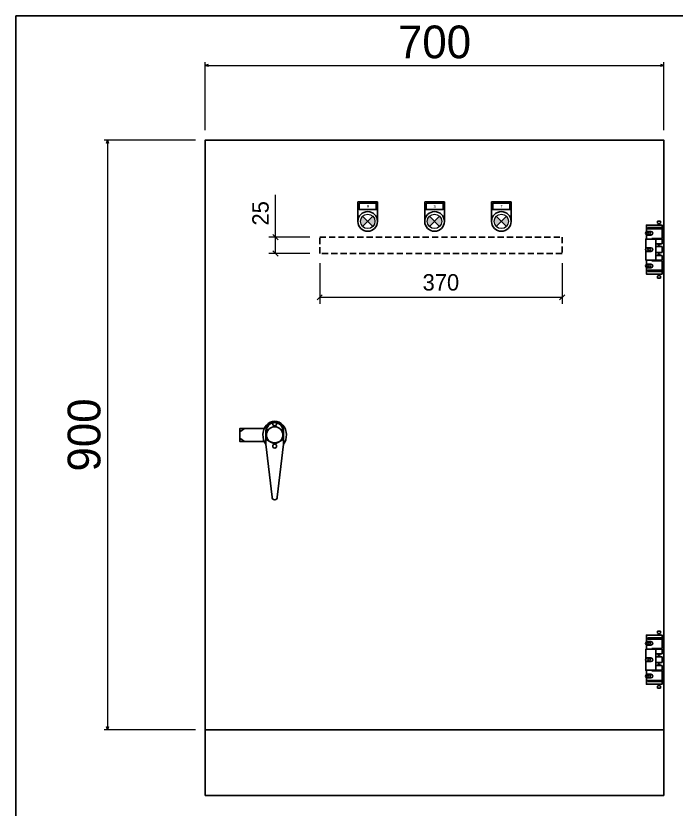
# Model space of a CAD drawing. Header units: millimetres. Extents: x 0 to 3136, y 0 to 2218.
# Drawn here: x 0 to 1008, y 1007 to 2218 of the extents above; entities that cross this region are included whole.
import ezdxf
from ezdxf.enums import TextEntityAlignment as Align

# ---------------------------------------------------------------- set-up
doc = ezdxf.new("R2010")
doc.units = ezdxf.units.MM
doc.linetypes.add('HIDDEN2', pattern=[4.7625, 3.175, -1.5875])
doc.layers.add('01', color=7, linetype='HIDDEN2')
doc.layers.add('DIM', color=253, linetype='Continuous')
doc.layers.add('07', color=5, linetype='Continuous', lineweight=5)
doc.styles.add('Arial', font='arial.ttf')
doc.styles.add('Arial-Black', font='txt')
doc.styles.add('Tahoma (Input Text)', font='tahoma.ttf')
doc.dimstyles.new('CNC', dxfattribs={"dimtxt": 50, "dimasz": 5, "dimexe": 5, "dimexo": 15, "dimgap": 10, "dimtad": 1, "dimdec": 0, "dimtxsty": 'Standard', "dimblk": 'OPEN30', "dimcen": 10, "dimclrd": 5, "dimclre": 5, "dimclrt": 3, "dimazin": 3, "dimtfac": 1, "dimtdec": 0, "dimtmove": 0, "dimatfit": 3, "dimldrblk": 'ARCHTICK', "dimlwd": 9, "dimlwe": 9})
doc.dimstyles.new('Dim-25', dxfattribs={"dimtxt": 25, "dimasz": 8, "dimexe": 10, "dimexo": 15, "dimgap": 10, "dimtad": 1, "dimdec": 0, "dimtxsty": 'Standard', "dimblk": 'OBLIQUE', "dimcen": 10, "dimclrd": 5, "dimclre": 5, "dimclrt": 3, "dimazin": 3, "dimtfac": 1, "dimtdec": 0, "dimtmove": 0, "dimatfit": 3, "dimldrblk": 'OBLIQUE', "dimlwd": 9, "dimlwe": 9})

# ---------------------------------------------------------------- blocks, each defined once
blk = doc.blocks.new('*D1')
at = {"color": 0, "linetype": 'ByBlock', "lineweight": -2}
for p, q in [((289.1, 2142), (294.1, 2143.3)), ((984.1, 2143.3), (989.1, 2142)), ((294.1, 2140.7), (289.1, 2142)), ((289.1, 2142), (294.1, 2142)), ((989.1, 2142), (984.1, 2140.7)), ((989.1, 2142), (984.1, 2142))]:
    blk.add_line(p, q, dxfattribs=at)
at = {"layer": 'Defpoints', "color": 0, "transparency": 16777216}
for p in [(989.1, 2142), (289.1, 2027.9), (989.1, 2027.9)]:
    blk.add_point(p, dxfattribs=at)
at = {"layer": 'DIM', "color": 5, "lineweight": 9, "transparency": 16777216}
for p, q in [((289.1, 2042.9), (289.1, 2147)), ((989.1, 2042.9), (989.1, 2147)), ((294.1, 2142), (984.1, 2142))]:
    blk.add_line(p, q, dxfattribs=at)
at = {"layer": 'DIM', "color": 3, "transparency": 16777216, "insert": (639.1, 2177.5), "char_height": 50, "attachment_point": 5}
blk.add_mtext('700', dxfattribs=at)
blk = doc.blocks.new('_ArchTick')
at = {"color": 0, "const_width": 0.15}
blk.add_lwpolyline([(-0.5, -0.5), (0.5, 0.5)], dxfattribs=at)
blk = doc.blocks.new('_Open30')
at = {"color": 0, "linetype": 'ByBlock', "lineweight": -2}
for p, q in [((-1, 0.27), (0, 0)), ((0, 0), (-1, -0.27)), ((0, 0), (-1, 0))]:
    blk.add_line(p, q, dxfattribs=at)
blk = doc.blocks.new('*D2')
at = {"color": 0, "linetype": 'ByBlock', "lineweight": -2}
for p, q in [((138.6, 2022.9), (139.9, 2027.9)), ((139.9, 2027.9), (141.3, 2022.9)), ((139.9, 2027.9), (139.9, 2022.9)), ((139.9, 1127.9), (138.6, 1132.9)), ((141.3, 1132.9), (139.9, 1127.9)), ((139.9, 1127.9), (139.9, 1132.9))]:
    blk.add_line(p, q, dxfattribs=at)
at = {"layer": 'Defpoints', "color": 0, "transparency": 16777216}
for p in [(289.1, 2027.9), (139.9, 1127.9), (289.1, 1127.9)]:
    blk.add_point(p, dxfattribs=at)
at = {"layer": 'DIM', "color": 5, "lineweight": 9, "transparency": 16777216}
for p, q in [((274.1, 2027.9), (134.9, 2027.9)), ((139.9, 2022.9), (139.9, 1132.9)), ((274.1, 1127.9), (134.9, 1127.9))]:
    blk.add_line(p, q, dxfattribs=at)
at = {"layer": 'DIM', "color": 3, "transparency": 16777216, "insert": (104.4, 1577.9), "char_height": 50, "attachment_point": 5, "rotation": 90}
blk.add_mtext('900', dxfattribs=at)
blk = doc.blocks.new('khungtenAsean2')
at = {"color": 7}
blk.add_lwpolyline([(0, 0), (2970, 0), (2970, -2100), (0, -2100)], close=True, dxfattribs=at)
at = {"color": 1, "style": 'Tahoma (Input Text)', "flags": 8}
for tag, p in [('#03', (506.6, -2019.3)), ('#01', (137.1, -2021.3)), ('#05', (1106.6, -2021.3)), ('#07', (1834.7, -2021.3)), ('#09', (2146.7, -2021.3)), ('#02', (98.5, -2081.3)), ('#04', (486.1, -2081.3)), ('#06', (1065.3, -2081.3)), ('#08', (1817.4, -2081.3)), ('#10', (2146.7, -2081.3))]:
    blk.add_attdef(tag, p, '', height=25, dxfattribs=at)
blk.add_attdef('#11', text='', height=25, dxfattribs=at).set_placement((2915, -2067.3), align=Align.CENTER)
blk = doc.blocks.new('HL011-1-5')
at = {"color": 1}
for p, q in [((21.65, 81), (16.65, 81)), ((16.65, 81), (16.65, 78)), ((17.65, 78), (16.65, 78)), ((17.65, 75), (16.65, 75)), ((17.65, 75), (17.65, 78)), ((21.65, 78), (20.65, 78)), ((20.65, 75), (20.65, 78)), ((20.65, 75), (21.65, 75)), ((21.65, 78), (21.65, 81)), ((24, 70), (2, 70)), ((8, 54.5), (8, 53.5)), ((8, 54.5), (24, 54.5)), ((14.3, 53.5), (14.3, 21.5)), ((16.65, 54.5), (16.65, 53.5)), ((21.65, 53.5), (21.65, 54.5)), ((14.3, 46.5), (24, 46.5)), ((24, 42), (14.3, 42)), ((17.4, 46.5), (18.15, 44)), ((18.15, 44), (20.15, 44)), ((20.9, 46.5), (20.15, 44)), ((24, 33), (14.3, 33)), ((14.3, 28.5), (24, 28.5)), ((17.4, 28.5), (18.15, 31)), ((18.15, 31), (20.15, 31)), ((20.9, 28.5), (20.15, 31)), ((8, 21.5), (8, 20.5)), ((8, 20.5), (24, 20.5)), ((16.65, 20.5), (16.65, 21.5)), ((21.65, 21.5), (21.65, 20.5)), ((24, 5), (2, 5)), ((17.65, 0), (16.65, 0)), ((16.65, -6), (16.65, -3)), ((17.65, -3), (16.65, -3)), ((21.65, -6), (16.65, -6)), ((17.65, 0), (17.65, -3)), ((20.65, 0), (20.65, -3)), ((20.65, 0), (21.65, 0)), ((21.65, -3), (20.65, -3)), ((21.65, -3), (21.65, -6))]:
    blk.add_line(p, q, dxfattribs=at)
for points in [[(0, 53.5), (0, 75), (24, 75), (24, 54.5)], [(24, 28.5), (24, 21.5), (-1, 21.5), (-1, 53.5), (24, 53.5), (24, 46.5)], [(24, 42), (24, 33)], [(24, 20.5), (24, 0), (0, 0), (0, 21.5)]]:
    blk.add_lwpolyline(points, dxfattribs=at)
for points in [[(2, 71), (24, 71), (24, 69), (2, 69)], [(2, 4), (24, 4), (24, 6), (2, 6)]]:
    blk.add_lwpolyline(points, close=True, dxfattribs=at)
for centre in [(4, 62.5), (4, 37.5), (4, 12.5)]:
    blk.add_circle(centre, 2, dxfattribs=at)
blk = doc.blocks.new('MS308-2-1')
at = {"color": 1}
for p, q in [((-53, 4.6), (-46, 10)), ((-13.3, -14.2), (-13.3, 6.7)), ((-12.3, 6.7), (-12.3, -6.9)), ((12.3, 6.7), (12.3, -6.9)), ((13.3, 6.7), (13.3, -14.2)), ((-53, -4.6), (-46, -10)), ((-4, -95), (-13.3, -14.2)), ((13.3, -14.2), (4, -95))]:
    blk.add_line(p, q, dxfattribs=at)
blk.add_lwpolyline([(-15.8, -10), (-53, -10), (-53, 10), (-15.8, 10)], dxfattribs=at)
for centre, radius, start, end in [((0, 6.7), 13.3, 0, 180), ((0, 6.7), 12.3, 0, 180), ((0, 5.9), 17.7, 226.184, 313.816), ((0, -95), 4, 180, 0)]:
    blk.add_arc(centre, radius, start, end, dxfattribs=at)
blk.add_ellipse((0, 0), major_axis=(0, 21), ratio=0.857143, start_param=3.972003, end_param=8.594367, dxfattribs=at)
blk = doc.blocks.new('Den XANH')
h = blk.add_hatch(color=5)
h.paths.add_polyline_path([(15, 15), (22.8, 7.2, 0.198912), (26, 15, 0.198912), (22.8, 22.8)])
h.paths.add_polyline_path([(15, 15), (7.2, 22.8, 0.198912), (4, 15, 0.198912), (7.2, 7.2)])
at = {"color": 7}
for p, q in [((0, 45), (30, 45)), ((0, 45), (0, 15)), ((30, 15), (30, 45))]:
    blk.add_line(p, q, dxfattribs=at)
blk.add_lwpolyline([(2, 43), (28, 43), (28, 33), (2, 33)], close=True, dxfattribs=at)
blk.add_circle((15, 15), 15, dxfattribs=at)
at = {"layer": '07', "color": 5, "linetype": 'Continuous', "lineweight": 5, "ltscale": 3}
for p, q in [((22.8, 22.8), (7.2, 7.2)), ((7.2, 22.8), (22.8, 7.2))]:
    blk.add_line(p, q, dxfattribs=at)
blk.add_circle((15, 15), 11, dxfattribs=at)
at = {"layer": '01', "color": 2, "linetype": 'Continuous', "lineweight": 5, "style": 'Arial-Black'}
blk.add_attdef('T-SP', text='', height=2.4, dxfattribs=at).set_placement((15.2, 36), align=Align.CENTER)
blk = doc.blocks.new('Den DO')
h = blk.add_hatch(color=1)
h.paths.add_polyline_path([(7.2, 7.2), (15, 15), (7.2, 22.8, 0.198912), (4, 15, 0.198912)])
h.paths.add_polyline_path([(26, 15, 0.198912), (22.8, 22.8), (15, 15), (22.8, 7.2, 0.198912)])
at = {"color": 7}
for p, q in [((0, 45), (30, 45)), ((0, 45), (0, 15)), ((30, 15), (30, 45))]:
    blk.add_line(p, q, dxfattribs=at)
blk.add_lwpolyline([(2, 43), (28, 43), (28, 33), (2, 33)], close=True, dxfattribs=at)
blk.add_circle((15, 15), 15, dxfattribs=at)
at = {"layer": '07', "color": 1, "linetype": 'Continuous', "lineweight": 5, "ltscale": 3}
for p, q in [((22.8, 22.8), (7.2, 7.2)), ((7.2, 22.8), (22.8, 7.2))]:
    blk.add_line(p, q, dxfattribs=at)
blk.add_circle((15, 15), 11, dxfattribs=at)
at = {"layer": '01', "color": 2, "linetype": 'Continuous', "lineweight": 5, "style": 'Arial-Black'}
blk.add_attdef('T-SP', text='', height=2.4, dxfattribs=at).set_placement((15.2, 36), align=Align.CENTER)
blk = doc.blocks.new('Den VANG')
h = blk.add_hatch(color=2)
h.paths.add_polyline_path([(22.8, 7.2, 0.198912), (26, 15, 0.198912), (22.8, 22.8), (15, 15)])
h.paths.add_polyline_path([(7.2, 7.2), (15, 15), (7.2, 22.8, 0.198912), (4, 15, 0.198912)])
at = {"color": 7}
for p, q in [((0, 45), (30, 45)), ((0, 45), (0, 15)), ((30, 15), (30, 45))]:
    blk.add_line(p, q, dxfattribs=at)
blk.add_lwpolyline([(2, 43), (28, 43), (28, 33), (2, 33)], close=True, dxfattribs=at)
blk.add_circle((15, 15), 15, dxfattribs=at)
at = {"layer": '07', "color": 2, "linetype": 'Continuous', "lineweight": 5, "ltscale": 3}
for p, q in [((22.8, 22.8), (7.2, 7.2)), ((7.2, 22.8), (22.8, 7.2))]:
    blk.add_line(p, q, dxfattribs=at)
blk.add_circle((15, 15), 11, dxfattribs=at)
at = {"layer": '01', "color": 2, "linetype": 'Continuous', "lineweight": 5, "style": 'Arial-Black'}
blk.add_attdef('T-SP', text='', height=2.4, dxfattribs=at).set_placement((15.2, 36), align=Align.CENTER)
blk = doc.blocks.new('*D8')
at = {"color": 0, "linetype": 'ByBlock', "lineweight": -2}
for p, q in [((400.4, 1876), (392.4, 1884)), ((392.4, 1859), (400.4, 1851))]:
    blk.add_line(p, q, dxfattribs=at)
at = {"layer": 'Defpoints', "color": 0, "ltscale": 3, "transparency": 16777216}
for p in [(396.4, 1880), (463.8, 1880), (463.8, 1855)]:
    blk.add_point(p, dxfattribs=at)
at = {"layer": 'DIM', "color": 5, "lineweight": 9, "ltscale": 3, "transparency": 16777216}
for p, q in [((396.4, 1880), (396.4, 1944.4)), ((448.8, 1880), (386.4, 1880)), ((396.4, 1855), (396.4, 1880)), ((448.8, 1855), (386.4, 1855))]:
    blk.add_line(p, q, dxfattribs=at)
at = {"layer": 'DIM', "color": 3, "ltscale": 3, "transparency": 16777216, "insert": (373.6, 1916.2), "char_height": 25, "attachment_point": 5, "rotation": 90}
blk.add_mtext('25', dxfattribs=at)
blk = doc.blocks.new('_Oblique')
at = {"color": 0, "linetype": 'ByBlock', "lineweight": -2}
blk.add_line((-0.5, -0.5), (0.5, 0.5), dxfattribs=at)
blk = doc.blocks.new('*D9')
at = {"color": 0, "linetype": 'ByBlock', "lineweight": -2}
for p, q in [((467.8, 1792), (459.8, 1784)), ((829.8, 1784), (837.8, 1792))]:
    blk.add_line(p, q, dxfattribs=at)
at = {"layer": 'Defpoints', "color": 0, "ltscale": 3, "transparency": 16777216}
for p in [(463.8, 1855), (833.8, 1855), (833.8, 1788)]:
    blk.add_point(p, dxfattribs=at)
at = {"layer": 'DIM', "color": 5, "lineweight": 9, "ltscale": 3, "transparency": 16777216}
for p, q in [((463.8, 1840), (463.8, 1778)), ((833.8, 1840), (833.8, 1778)), ((463.8, 1788), (833.8, 1788))]:
    blk.add_line(p, q, dxfattribs=at)
at = {"layer": 'DIM', "color": 3, "ltscale": 3, "transparency": 16777216, "insert": (648.8, 1810.7), "char_height": 25, "attachment_point": 5}
blk.add_mtext('370', dxfattribs=at)

msp = doc.modelspace()

# ---------------------------------------------------------------- linework, layer by layer
at = {"color": 7}
msp.add_lwpolyline([(289.1, 1127.9), (989.1, 1127.9), (989.1, 2027.9), (289.1, 2027.9)], close=True, dxfattribs=at)
at = {"color": 7, "linetype": 'HIDDEN2', "ltscale": 3}
msp.add_lwpolyline([(463.8, 1880), (833.8, 1880), (833.8, 1855), (463.8, 1855)], close=True, dxfattribs=at)
at = {"color": 2}
for points in [[(963.9, 1888.6, 1), (963.9, 1883.1), (969.4, 1883.1, 1), (969.4, 1888.6)], [(963.9, 1863.6, 1), (963.9, 1858.1), (969.4, 1858.1, 1), (969.4, 1863.6)], [(963.9, 1838.6, 1), (963.9, 1833.1), (969.4, 1833.1, 1), (969.4, 1838.6)], [(963.9, 1257.1, -1), (963.9, 1262.6), (969.4, 1262.6, -1), (969.4, 1257.1)], [(963.9, 1232.1, -1), (963.9, 1237.6), (969.4, 1237.6, -1), (969.4, 1232.1)], [(963.9, 1207.1, -1), (963.9, 1212.6), (969.4, 1212.6, -1), (969.4, 1207.1)]]:
    msp.add_lwpolyline(points, format="xyb", close=True, dxfattribs=at)
at = {"color": 7, "ltscale": 3}
msp.add_lwpolyline([(289.1, 1127.9), (989.1, 1127.9), (989.1, 1027.9), (289.1, 1027.9)], close=True, dxfattribs=at)
at = {"color": 2}
for centre, radius in [((395.1, 1577.9), 12.5), ((395.1, 1594.9), 3), ((395.1, 1560.9), 3)]:
    msp.add_circle(centre, radius, dxfattribs=at)

# ---------------------------------------------------------------- block references
at = {"color": 7, "xscale": 1.055999999996856, "yscale": 1.055999999996856, "zscale": 1.055999999996856}
msp.add_blockref('khungtenAsean2', (0, 2217.6), dxfattribs=at)
at = {"color": 7}
ref = msp.add_blockref('Den DO', (522.1, 1888.9), dxfattribs=at)
ref.add_attrib('T-SP', 'R', dxfattribs={"layer": '01', "color": 2, "linetype": 'Continuous', "lineweight": 5, "height": 4, "style": 'Arial'}).set_placement((537.4, 1924.8), align=Align.CENTER)
ref = msp.add_blockref('Den VANG', (624.1, 1888.9), dxfattribs=at)
ref.add_attrib('T-SP', 'S', dxfattribs={"layer": '01', "color": 2, "linetype": 'Continuous', "lineweight": 5, "height": 4, "style": 'Arial'}).set_placement((639.4, 1924.8), align=Align.CENTER)
ref = msp.add_blockref('Den XANH', (726.1, 1888.9), dxfattribs=at)
ref.add_attrib('T-SP', 'T', dxfattribs={"layer": '01', "color": 2, "linetype": 'Continuous', "lineweight": 5, "height": 4, "style": 'Arial'}).set_placement((741.4, 1924.8), align=Align.CENTER)
for name, p in [('HL011-1-5', (962.6, 1823.4)), ('MS308-2-1', (395.1, 1577.9))]:
    msp.add_blockref(name, p, dxfattribs=at)
at = {"color": 7, "xscale": -1, "rotation": 180}
msp.add_blockref('HL011-1-5', (962.6, 1272.4), dxfattribs=at)

# ---------------------------------------------------------------- dimensions: what is measured, and where the dimension line sits
at = {"layer": 'DIM', "color": 7}
dim = msp.add_linear_dim(base=(989.1, 2142), p1=(289.1, 2027.9), p2=(989.1, 2027.9), dimstyle='CNC', dxfattribs=at)
dim.commit()
dim.dimension.update_dxf_attribs({"geometry": '*D1', "text_midpoint": (639.1, 2177.5)})
dim = msp.add_linear_dim(base=(139.9, 1127.9), p1=(289.1, 2027.9), p2=(289.1, 1127.9), angle=90, dimstyle='CNC', dxfattribs=at)
dim.commit()
dim.dimension.update_dxf_attribs({"geometry": '*D2', "text_midpoint": (104.4, 1577.9)})
at = {"layer": 'DIM', "color": 7, "ltscale": 3}
dim = msp.add_linear_dim(base=(396.4, 1880), p1=(463.8, 1855), p2=(463.8, 1880), angle=90, dimstyle='Dim-25', dxfattribs=at)
dim.commit()
dim.dimension.update_dxf_attribs({"geometry": '*D8', "text_midpoint": (373.6, 1916.2)})
dim = msp.add_linear_dim(base=(833.8, 1788), p1=(463.8, 1855), p2=(833.8, 1855), dimstyle='Dim-25', dxfattribs=at)
dim.commit()
dim.dimension.update_dxf_attribs({"geometry": '*D9', "text_midpoint": (648.8, 1810.7)})

doc.saveas('drawing.dxf')
